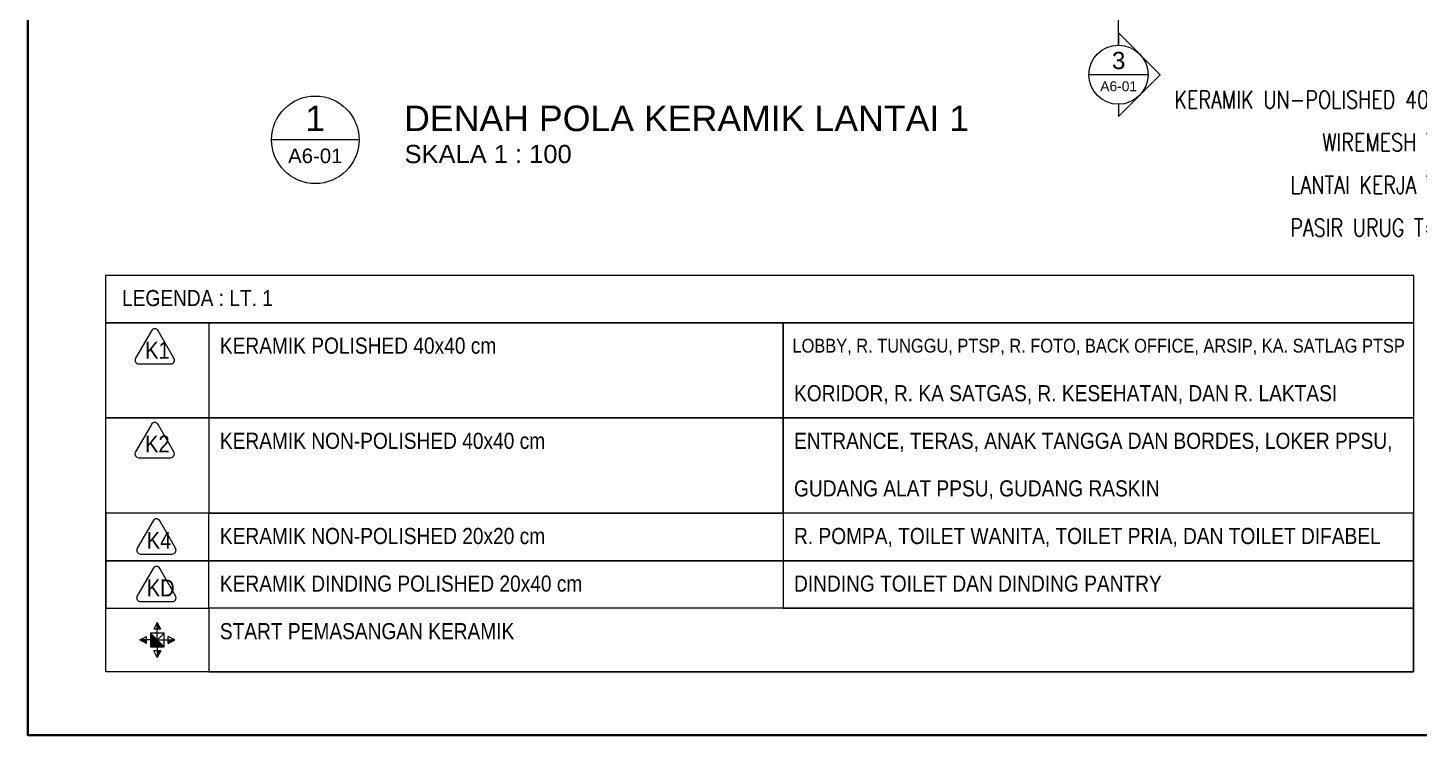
# Model space of a CAD drawing. Header units: millimetres. Extents: x -11 to 1625, y -267 to 180.
# Drawn here: x 996.21 to 1015.28, y 119 to 128.69 of the extents above; entities that cross this region are included whole.
import ezdxf
from ezdxf import colors
from ezdxf.entities.mleader import LeaderData, LeaderLine
from ezdxf.enums import TextEntityAlignment as Align
from ezdxf.math import Vec2, Vec3

# ---------------------------------------------------------------- set-up
doc = ezdxf.new("R2010")
doc.units = ezdxf.units.MM
doc.linetypes.add('DASHDOT', pattern=[1, 0.5, -0.25, 0, -0.25])
for name, color, linetype, lineweight in [('GRS KOP', 1, 'Continuous', 35), ('keramik', 73, 'Continuous', 5), ('kop', 7, 'Continuous', 20), ('not', 7, 'Continuous', 20), ('START POINT', 8, 'Continuous', 9), ('TEXT KETERANGAN', 7, 'Continuous', 9)]:
    doc.layers.add(name, color=color, linetype=linetype, lineweight=lineweight)
doc.styles.add('ATTR', font='romans.shx', dxfattribs={"width": 0.8, "height": 1.735066})
doc.styles.add('BARU', font='complex.shx')
doc.styles.add('ISO', font='arial.ttf', dxfattribs={"width": 0.85})
doc.styles.add('S', font='SIMPLEX', dxfattribs={"width": 1.1})
doc.styles.get("Standard").update_dxf_attribs({"font": 'ARIALUNI.TTF'})

# ---------------------------------------------------------------- blocks, each defined once
blk = doc.blocks.new('Ndtpd')
blk.add_line((0.747, 0), (-0.747, 0))
blk.add_circle((0, 0), 0.747)
at = {"flags": 4}
for tag, height, p in [('NO', 0.5, (0, 0.148)), ('NOLBR', 0.3, (0, -0.398))]:
    blk.add_attdef(tag, text='', height=height, dxfattribs=at).set_placement(p, align=Align.CENTER)
for tag, p, height in [('NDTPD', (1.516, 0.148), 0.5), ('SKALA', (1.523, -0.398), 0.3)]:
    blk.add_attdef(tag, p, '', height=height, dxfattribs=at)
blk = doc.blocks.new('kop')
at = {"layer": 'GRS KOP'}
blk.add_lwpolyline([(1, 54), (83, 54), (83, 1), (1, 1)], close=True, dxfattribs=at)
at = {"layer": 'kop', "style": 'BARU', "flags": 4}
for p, height in [((73.8, 5.4), 0.35), ((80.303, 5.382), 0.25), ((73.8, 4.9), 0.35), ((80.303, 4.882), 0.25), ((73.8, 4.4), 0.35), ((80.303, 4.382), 0.25)]:
    blk.add_attdef('-', p, '', height=height, dxfattribs=at)
at = {"layer": 'kop', "flags": 4}
for tag, p in [('AR-00', (78.057, 2.648)), ('00', (81.238, 2.647))]:
    blk.add_attdef(tag, text='', height=0.35, dxfattribs=at).set_placement(p, align=Align.MIDDLE)
blk = doc.blocks.new('KR1')
at = {"layer": 'TEXT KETERANGAN', "color": 2}
blk.add_lwpolyline([(-0.087, 0.873), (-0.504, 0.15, 0.57735), (-0.418, 0), (0.418, 0, 0.57735), (0.504, 0.15), (0.087, 0.873, 0.57735)], format="xyb", close=True, dxfattribs=at)
at = {"layer": 'TEXT KETERANGAN', "color": 6, "style": 'ISO', "width": 0.85}
blk.add_text('K1', height=0.444, dxfattribs=at).set_placement((-0.252, 0.137))
blk = doc.blocks.new('KR2')
at = {"layer": 'TEXT KETERANGAN', "color": 2}
blk.add_lwpolyline([(-0.087, 0.873), (-0.504, 0.15, 0.57735), (-0.418, 0), (0.418, 0, 0.57735), (0.504, 0.15), (0.087, 0.873, 0.57735)], format="xyb", close=True, dxfattribs=at)
at = {"layer": 'TEXT KETERANGAN', "color": 6, "style": 'ISO', "width": 0.85}
blk.add_text('K2', height=0.444, dxfattribs=at).set_placement((-0.252, 0.137))
blk = doc.blocks.new('KR4')
at = {"layer": 'TEXT KETERANGAN', "color": 2}
blk.add_lwpolyline([(-0.087, 0.873), (-0.504, 0.15, 0.57735), (-0.418, 0), (0.418, 0, 0.57735), (0.504, 0.15), (0.087, 0.873, 0.57735)], format="xyb", close=True, dxfattribs=at)
at = {"layer": 'TEXT KETERANGAN', "color": 6, "style": 'ISO', "width": 0.85}
blk.add_text('K4', height=0.444, dxfattribs=at).set_placement((-0.252, 0.137))
blk = doc.blocks.new('GO..!!')
at = {"layer": 'START POINT'}
for points in [[(1481.007, 626.299), (1480.9, 626.299), (1480.9, 626.513)], [(1480.563, 625.853), (1480.563, 625.96), (1480.349, 625.96)], [(1481.007, 625.622), (1480.9, 625.622), (1480.9, 625.408)], [(1481.452, 625.96), (1481.238, 625.96), (1481.238, 625.853)]]:
    blk.add_hatch(color=256, dxfattribs=at).paths.add_polyline_path(points)
h = blk.add_hatch(color=256, dxfattribs=at)
h.paths.add_polyline_path([(1481.114, 625.746), (1480.9, 625.96), (1480.686, 625.746)])
h.paths.add_polyline_path([(1480.686, 625.746), (1480.9, 625.96), (1480.686, 626.174)])
for p, q in [((1480.9, 626.513), (1480.793, 626.299)), ((1480.9, 625.96), (1480.9, 626.513)), ((1481.007, 626.299), (1480.9, 626.513)), ((1480.349, 625.96), (1480.563, 626.067)), ((1480.563, 625.853), (1480.563, 626.067)), ((1480.686, 625.746), (1481.114, 626.174)), ((1481.114, 625.746), (1480.686, 626.174)), ((1481.007, 626.299), (1480.793, 626.299)), ((1481.238, 625.853), (1481.238, 626.067)), ((1481.452, 625.96), (1481.238, 626.067)), ((1480.9, 625.96), (1480.349, 625.96)), ((1480.563, 625.853), (1480.349, 625.96)), ((1481.007, 625.622), (1480.793, 625.622)), ((1480.9, 625.408), (1480.793, 625.622)), ((1480.9, 625.96), (1481.452, 625.96)), ((1480.9, 625.96), (1480.9, 625.408)), ((1481.007, 625.622), (1480.9, 625.408)), ((1481.238, 625.853), (1481.452, 625.96))]:
    blk.add_line(p, q, dxfattribs=at)
blk.add_lwpolyline([(1480.686, 625.746), (1481.114, 625.746), (1481.114, 626.174), (1480.686, 626.174)], close=True, dxfattribs=at)
blk = doc.blocks.new('KD')
at = {"layer": 'TEXT KETERANGAN', "color": 2}
blk.add_lwpolyline([(-0.104, 1.048), (-0.605, 0.18, 0.57735), (-0.501, 0), (0.501, 0, 0.57735), (0.605, 0.18), (0.104, 1.048, 0.57735)], format="xyb", close=True, dxfattribs=at)
at = {"layer": 'TEXT KETERANGAN', "color": 6, "style": 'ISO', "width": 0.85}
blk.add_text('KD', height=0.5327, dxfattribs=at).set_placement((-0.303, 0.164))
blk = doc.blocks.new('Npkn')
for p, q in [((0, 0.849), (0.849, 0)), ((0, 0.849), (0, 0.6)), ((0.6, 0), (-0.6, 0)), ((0, -0.849), (0.849, 0)), ((0, -0.6), (0, -0.849))]:
    blk.add_line(p, q)
blk.add_circle((0, 0), 0.6)
at = {"color": 5, "style": 'S', "width": 0.75, "flags": 4}
blk.add_attdef('NO', text='', height=0.3, dxfattribs=at).set_placement((0.005, 0.113), align=Align.CENTER)
at = {"style": 'S', "width": 0.75, "flags": 4}
blk.add_attdef('NOLBR', text='', height=0.2, dxfattribs=at).set_placement((0.005, -0.334), align=Align.CENTER)

msp = doc.modelspace()

# ---------------------------------------------------------------- linework, layer by layer
at = {"layer": 'not', "linetype": 'DASHDOT'}
msp.add_line((1011.1624624, 128.456516), (1011.1624624, 133.8389705), dxfattribs=at)
at = {"layer": 'TEXT KETERANGAN'}
for points in [[(1015.2046417, 124.6516347), (997.2823387, 124.6516347), (997.2823387, 125.3037464), (1015.2046417, 125.3037464)], [(997.2823387, 125.3037464), (1015.2046417, 125.3037464), (1015.2046417, 119.8694823), (997.2823387, 119.8694823)], [(997.2823387, 124.6516347), (1006.5657611, 124.6516347), (1006.5657611, 123.3474113), (997.2823387, 123.3474113)], [(997.2823387, 124.6516347), (998.6961807, 124.6516347), (998.6961807, 123.3474113), (997.2823387, 123.3474113)], [(1006.5657611, 124.6516347), (1015.2046417, 124.6516347), (1015.2046417, 123.3474113), (1006.5657611, 123.3474113)], [(997.2823387, 123.3474113), (1006.5657611, 123.3474113), (1006.5657611, 122.0431879), (997.2823387, 122.0431879)], [(997.2823387, 123.3474113), (998.6961807, 123.3474113), (998.6961807, 122.0431879), (997.2823387, 122.0431879)], [(1006.5657611, 123.3474113), (1015.2046417, 123.3474113), (1015.2046417, 122.0431879), (1006.5657611, 122.0431879)], [(997.2823387, 121.3910762), (998.6961807, 121.3910762), (998.6961807, 122.0431879), (997.2823387, 122.0431879)], [(998.6961807, 121.3910762), (998.6961807, 122.0431879), (1006.5657611, 122.0431879), (1006.5657611, 121.3910762)], [(1015.2046417, 122.0431879), (1006.5657611, 122.0431879), (1006.5657611, 121.3910762), (1015.2046417, 121.3910762)], [(997.2823387, 120.7389645), (998.6961807, 120.7389645), (998.6961807, 121.3910762), (997.2823387, 121.3910762)], [(998.6961807, 120.7389645), (998.6961807, 121.3910762), (1006.5657611, 121.3910762), (1006.5657611, 120.7389645)], [(1015.2046417, 121.3910762), (1006.5657611, 121.3910762), (1006.5657611, 120.7389645), (1015.2046417, 120.7389645)], [(998.6961807, 119.8694823), (997.2823387, 119.8694823), (997.2823387, 120.7389645), (998.6961807, 120.7389645)], [(1015.2046417, 120.7389645), (998.6961807, 120.7389645), (998.6961807, 119.8694823), (1015.2046417, 119.8694823)]]:
    msp.add_lwpolyline(points, close=True, dxfattribs=at)

# ---------------------------------------------------------------- block references
at = {"layer": 'keramik', "color": 2, "xscale": 0.4347411304647001, "yscale": 0.4347411304647001, "zscale": 0.4347411304647001}
msp.add_blockref('GO..!!', (354.1809249, -151.8264709), dxfattribs=at)
at = {"layer": 'kop'}
msp.add_blockref('kop', (995.214162, 118), dxfattribs=at)
at = {"layer": 'not'}
ref = msp.add_blockref('Npkn', (1011.1624624, 128.050647), dxfattribs=dict(at, xscale=0.676448391719965, yscale=0.676448391719965, zscale=0.676448391719965))
ref.add_attrib('NO', '3', dxfattribs={"layer": '0', "height": 0.2367569, "flags": 4}).set_placement((1011.1656861, 128.1270198), align=Align.CENTER)
ref.add_attrib('NOLBR', 'A6-01', dxfattribs={"layer": '0', "height": 0.13528968, "flags": 4}).set_placement((1011.1656861, 127.8245524), align=Align.CENTER)
ref = msp.add_blockref('Ndtpd', (1000.1544588, 127.158492), dxfattribs=dict(at, xscale=0.803212851405533, yscale=0.803212851405533, zscale=0.803212851405533))
ref.add_attrib('NO', '1', dxfattribs={"layer": '0', "height": 0.35, "flags": 4}).set_placement((1000.1541316, 127.2770179), align=Align.CENTER)
ref.add_attrib('NDTPD', 'DENAH POLA KERAMIK LANTAI 1', (1001.3721434, 127.2770179), dxfattribs={"layer": '0', "height": 0.35, "flags": 4})
ref.add_attrib('NOLBR', 'A6-01', dxfattribs={"layer": '0', "height": 0.2, "flags": 4}).set_placement((1000.1541316, 126.8385221), align=Align.CENTER)
ref.add_attrib('SKALA', 'SKALA 1 : 100', (1001.3779435, 126.8385221), dxfattribs={"layer": '0', "height": 0.25, "flags": 4})
at = {"layer": 'TEXT KETERANGAN'}
for name, p, xscale, yscale, zscale in [('KR1', (997.9541048, 124.0868335), 0.5216893565576599, 0.5216893565576599, 0.52168935655764), ('KR2', (997.9529861, 122.8024651), 0.5216893565576599, 0.5216893565576599, 0.52168935655764), ('KR4', (997.9760242, 121.4824987), 0.5216893565576599, 0.5216893565576599, 0.52168935655764), ('KD', (997.9760242, 120.830387), 0.4347411304647001, 0.4347411304647001, 0.4347411304647001)]:
    msp.add_blockref(name, p, dxfattribs=dict(at, xscale=xscale, yscale=yscale, zscale=zscale))

# ---------------------------------------------------------------- texts
at = {"layer": 'TEXT KETERANGAN', "style": 'ISO', "width": 0.85}
for s, height, p in [('LEGENDA : LT. 1', 0.220818214, (997.5051115, 124.8795738)), ('KERAMIK POLISHED 40x40 cm', 0.220818214, (998.8465458, 124.2274621)), ('LOBBY, R. TUNGGU, PTSP, R. FOTO, BACK OFFICE, ARSIP, KA. SATLAG PTSP', 0.189324016, (1006.6946804, 124.2423944)), ('KORIDOR, R. KA SATGAS, R. KESEHATAN, DAN R. LAKTASI', 0.220818214, (1006.7161262, 123.5753504)), ('KERAMIK NON-POLISHED 40x40 cm', 0.220818214, (998.8465458, 122.9232387)), ('ENTRANCE, TERAS, ANAK TANGGA DAN BORDES, LOKER PPSU, ', 0.220818214, (1006.7161262, 122.9232387)), ('GUDANG ALAT PPSU, GUDANG RASKIN', 0.220818214, (1006.7161262, 122.271127)), ('KERAMIK NON-POLISHED 20x20 cm', 0.220818214, (998.8465458, 121.6190153)), ('R. POMPA, TOILET WANITA, TOILET PRIA, DAN TOILET DIFABEL', 0.220818214, (1006.7161262, 121.6190153)), ('KERAMIK DINDING POLISHED 20x40 cm', 0.220818214, (998.8465458, 120.9669036)), ('DINDING TOILET DAN DINDING PANTRY', 0.220818214, (1006.7161262, 120.9669036)), ('START PEMASANGAN KERAMIK', 0.220818214, (998.8465458, 120.3147919))]:
    msp.add_text(s, height=height, dxfattribs=at).set_placement(p)

# ---------------------------------------------------------------- leaders
at = {"layer": 'TEXT KETERANGAN'}
ml = msp.add_multileader_mtext('Standard', dxfattribs=at)
ml.set_content('{\\C90;KERAMIK UN-POLISHED 40x40cm}', color=256, style='ATTR')
ml.set_leader_properties()
ml.build(insert=Vec2(0, 0))
ml.multileader.update_dxf_attribs({"text_left_attachment_type": 2, "text_right_attachment_type": 2, "dogleg_length": 2.367, "arrow_head_size": 0.2110034})
ctx = ml.context
ctx.base_point, ctx.char_height, ctx.arrow_head_size, ctx.landing_gap_size, ctx.plane_origin = Vec3(1011.3231512, 127.7086656), 0.24, 0.2110034, 0.1055017, Vec3(1013.6610453, 126.9853581)
ctx.left_attachment, ctx.right_attachment, ctx.text_align_type = 2, 2, 2
notes = []
notes.append((ctx, [(0, (1, 1, 0), (1018.881025, 127.7086656), (-1, 0), 2.4920133, [(0, [(1018.881025, 124.8947331)], 0, [])])]))
ctx.mtext.insert, ctx.mtext.alignment, ctx.mtext.flow_direction = Vec3(1016.28351, 127.8286656), 3, 5
ml = msp.add_multileader_mtext('Standard', dxfattribs=at)
ml.set_content('{\\C90;WIREMESH T=8cm}', color=256, style='ATTR')
ml.set_leader_properties()
ml.build(insert=Vec2(0, 0))
ml.multileader.update_dxf_attribs({"text_left_attachment_type": 2, "text_right_attachment_type": 2, "dogleg_length": 2.367, "arrow_head_size": 0.2110034})
ctx = ml.context
ctx.base_point, ctx.char_height, ctx.arrow_head_size, ctx.landing_gap_size, ctx.plane_origin = Vec3(1013.5997226, 127.1241616), 0.24, 0.2110034, 0.1055017, Vec3(1013.6610453, 126.4008541)
ctx.left_attachment, ctx.right_attachment, ctx.text_align_type = 2, 2, 2
notes.append((ctx, [(0, (1, 1, 0), (1018.5477944, 127.1241616), (-1, 0), 2.1587827, [(0, [(1018.5477944, 124.6947333)], 0, [])])]))
ctx.mtext.insert, ctx.mtext.alignment, ctx.mtext.flow_direction = Vec3(1016.28351, 127.2441616), 3, 5
ml = msp.add_multileader_mtext('Standard', dxfattribs=at)
ml.set_content('{\\C90;LANTAI KERJA T=5cm}', color=256, style='ATTR')
ml.set_leader_properties()
ml.build(insert=Vec2(0, 0))
ml.multileader.update_dxf_attribs({"text_left_attachment_type": 2, "text_right_attachment_type": 2, "dogleg_length": 2.367, "arrow_head_size": 0.2110034})
ctx = ml.context
ctx.base_point, ctx.char_height, ctx.arrow_head_size, ctx.landing_gap_size, ctx.plane_origin = Vec3(1013.0877226, 126.5396577), 0.24, 0.2110034, 0.1055017, Vec3(1013.6610453, 125.8163501)
ctx.left_attachment, ctx.right_attachment, ctx.text_align_type = 2, 2, 2
notes.append((ctx, [(0, (1, 1, 0), (1018.2327447, 126.5396577), (-1, 0), 1.843733, [(0, [(1018.2327447, 124.2692275)], 0, [])])]))
ctx.mtext.insert, ctx.mtext.alignment, ctx.mtext.flow_direction = Vec3(1016.28351, 126.6596577), 3, 5
ml = msp.add_multileader_mtext('Standard', dxfattribs=at)
ml.set_content('{\\C90;PASIR URUG T=10cm}', color=256, style='ATTR')
ml.set_leader_properties()
ml.build(insert=Vec2(0, 0))
ml.multileader.update_dxf_attribs({"text_left_attachment_type": 2, "text_right_attachment_type": 2, "dogleg_length": 2.367, "arrow_head_size": 0.2110034})
ctx = ml.context
ctx.base_point, ctx.char_height, ctx.arrow_head_size, ctx.landing_gap_size, ctx.plane_origin = Vec3(1013.0877226, 125.9551537), 0.24, 0.2110034, 0.1055017, Vec3(1013.6610453, 125.2318462)
ctx.left_attachment, ctx.right_attachment, ctx.text_align_type = 2, 2, 2
notes.append((ctx, [(0, (1, 1, 0), (1017.8891354, 125.9551537), (-1, 0), 1.5001237, [(0, [(1017.8891354, 123.9793674)], 0, [])])]))
ctx.mtext.insert, ctx.mtext.alignment, ctx.mtext.flow_direction = Vec3(1016.28351, 126.0751537), 3, 5
for ctx, leaders in notes:
    for number, flags, end, landing, length, lines in leaders:
        leader = LeaderData()
        leader.index, (leader.has_last_leader_line, leader.has_dogleg_vector, leader.attachment_direction) = number, flags
        leader.last_leader_point, leader.dogleg_vector, leader.dogleg_length = Vec3(end), Vec3(landing), length
        for number, points, colour, breaks in lines:
            line = LeaderLine()
            line.index, line.vertices, line.color, line.breaks = number, Vec3.list(points), colors.encode_raw_color(colour), breaks
            leader.lines.append(line)
        ctx.leaders.append(leader)

doc.saveas('drawing.dxf')
